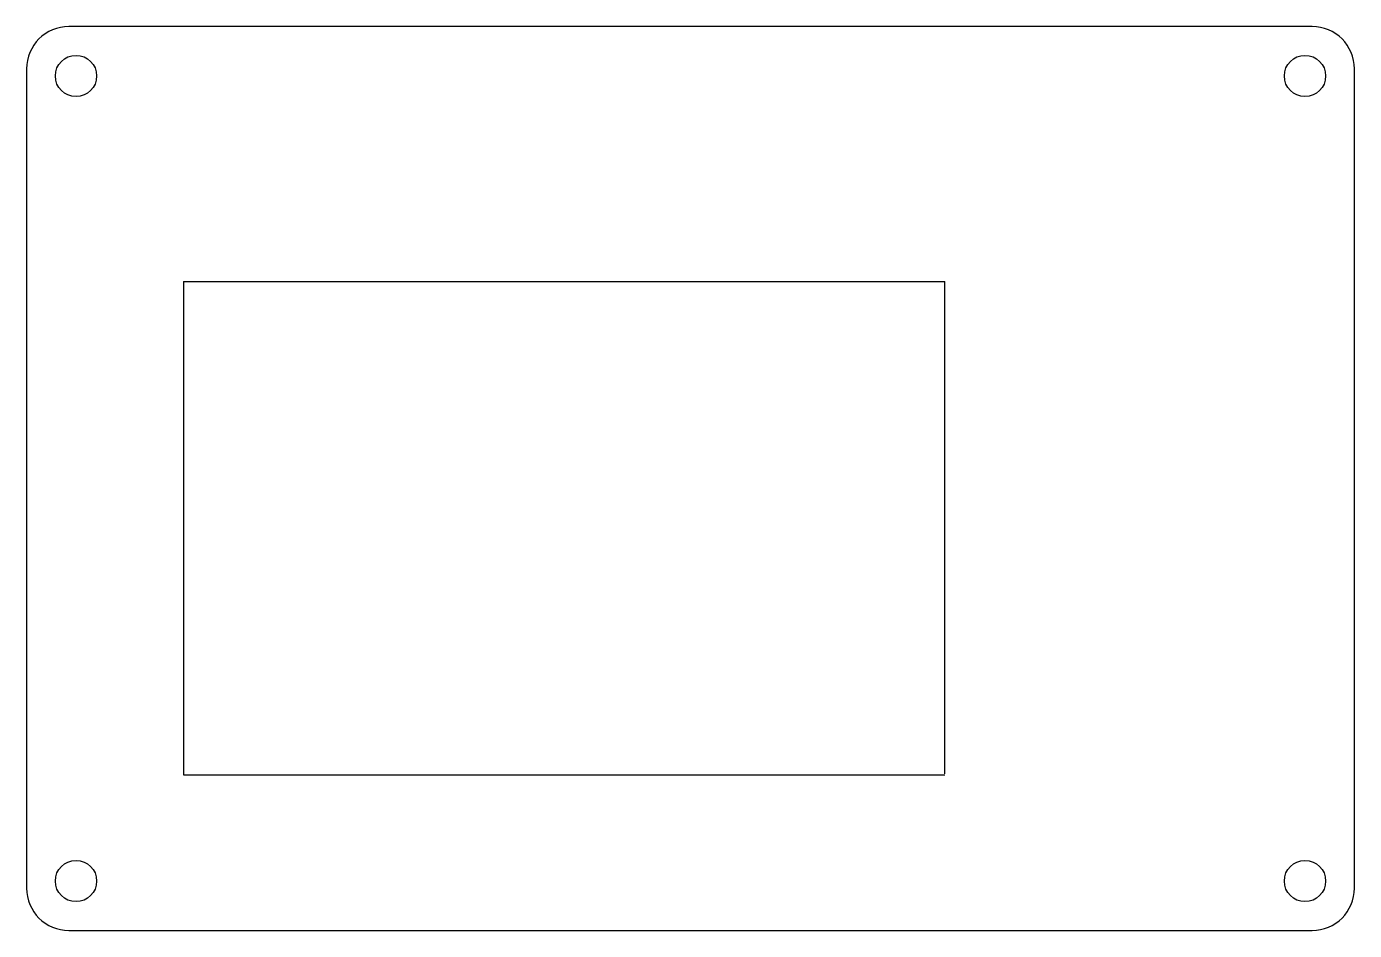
# Model space of a CAD drawing. Extents: x 3 to 97, y 3 to 67.
import ezdxf

# ---------------------------------------------------------------- set-up
doc = ezdxf.new("R2010")
doc.units = 0
doc.header["$MEASUREMENT"] = 0

msp = doc.modelspace()

# ---------------------------------------------------------------- linework, layer by layer
at = {"linetype": 'Continuous'}
for p, q in [((94, 67), (6, 67)), ((3, 64), (3, 6)), ((97, 6), (97, 64)), ((14.099, 48.95), (14.099, 48.95)), ((14.099, 48.95), (14.099, 14.016)), ((14.099, 48.95), (67.999, 48.95)), ((67.999, 14.1), (67.999, 48.95)), ((14.099, 14.016), (67.999, 14.016)), ((6, 3), (94, 3))]:
    msp.add_line(p, q, dxfattribs=at)
for centre in [(6.5, 63.5), (93.5, 63.5), (6.5, 6.5), (93.5, 6.5)]:
    msp.add_circle(centre, 1.46, dxfattribs=at)
for centre, start, end in [((6, 64), 90, 180), ((94, 64), 0, 90), ((6, 6), 180, 270), ((94, 6), 270, 0)]:
    msp.add_arc(centre, 3, start, end, dxfattribs=at)

doc.saveas('drawing.dxf')
